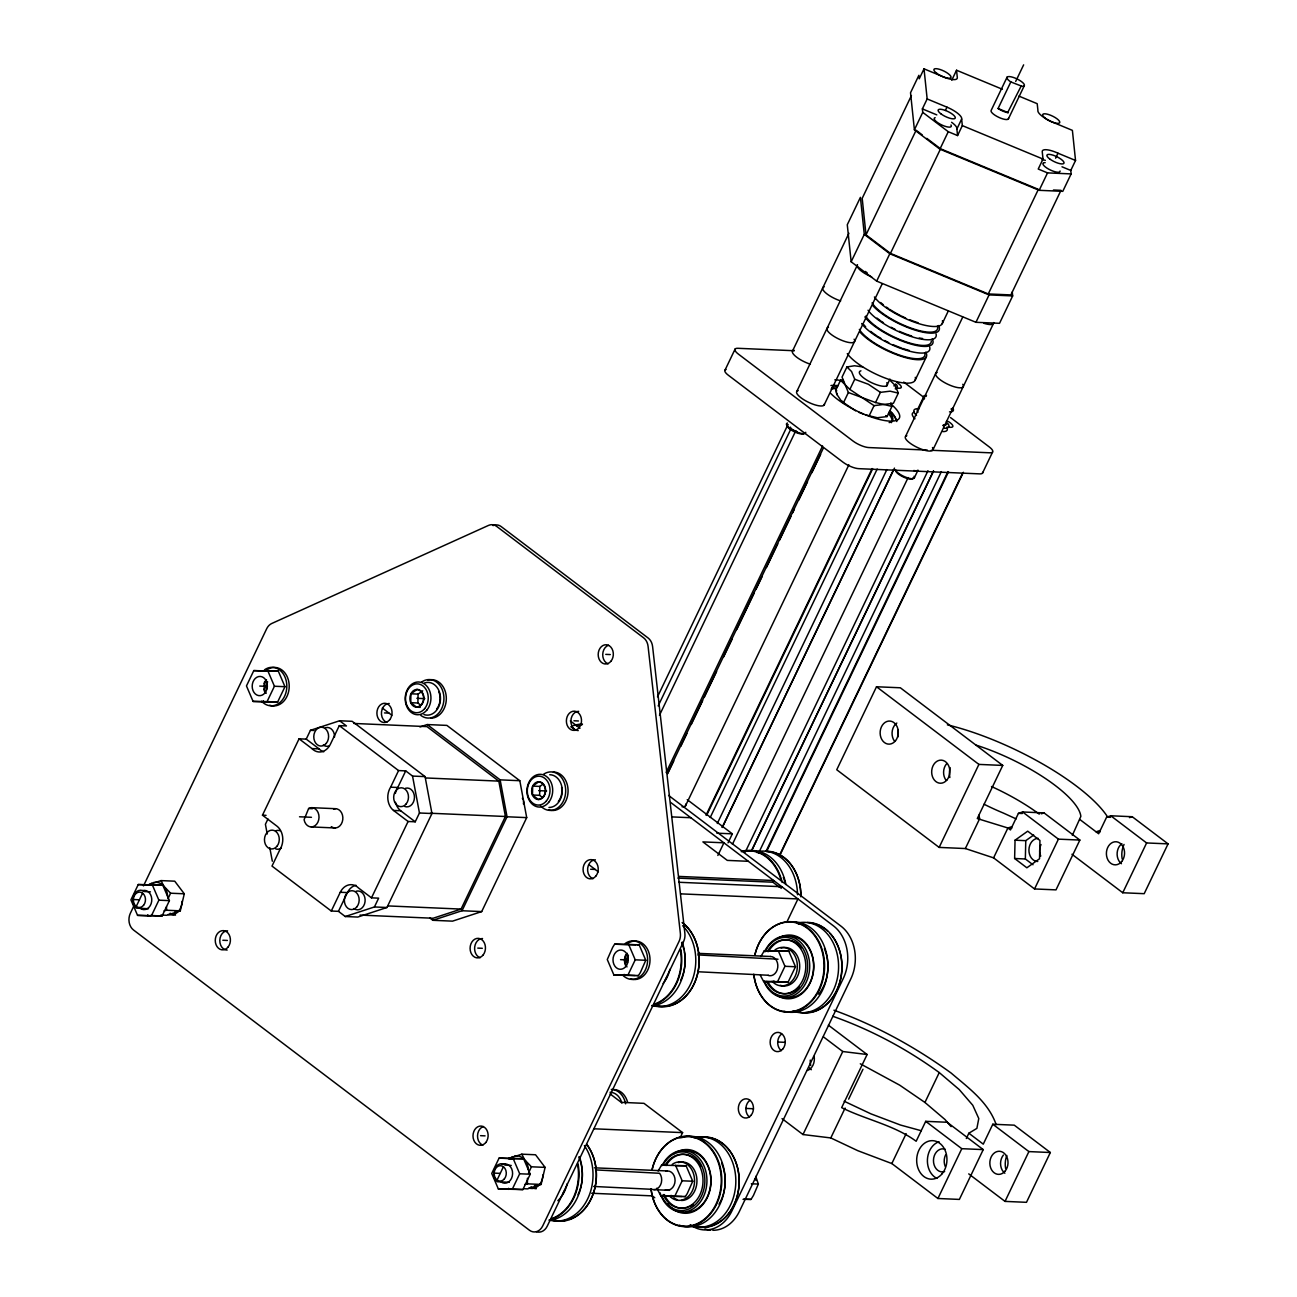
<?xml version="1.0" encoding="UTF-8"?>
<svg xmlns="http://www.w3.org/2000/svg" width="1297" height="1297" viewBox="0 0 1297 1297"><rect width="100%" height="100%" fill="white"/><g stroke="black" fill="none" stroke-linecap="round" stroke-linejoin="round"><path stroke-width="1.5" d="M166.47 906.781L166.6 910.251L164.071 910.834M420.844 705.26L417.877 703.006L418.072 694.106L422.692 690.815M542.6 797.574L539.633 795.32L539.844 786.42L542.908 784.231M1014.627 858.501L1015.048 840.197L1027.71 831.182L1039.951 840.472L1039.529 858.76L1026.867 867.79L1014.627 858.501L1025.343 858.971L1032.996 864.759M1025.343 858.971L1025.765 840.667L1033.677 835.025M527.425 1178.26L527.409 1183.853L524.88 1184.42M160.893 915.034L166.762 915.277L180.299 910.851L184.287 893.795L174.738 881.182L161.039 880.598L147.518 885.024M523.648 1188.701L527.571 1188.879L541.108 1184.437L545.097 1167.381L535.548 1154.768L521.848 1154.184L508.327 1158.61L512.234 1158.788M1072.343 835.365L1080.855 816.397A88.65 26.216 25.6 0 0 976.252 745.191M410.727 702.682L410.922 693.798L417.083 689.404C426.081 691.706 425.675 705.244 416.677 707.205L410.727 702.682L417.877 703.006M532.483 795.012L532.678 786.112L538.839 781.734C547.837 784.037 547.431 797.574 538.433 799.536L532.483 795.012L539.633 795.32M150.387 915.487L151.538 915.52L158.883 900.183L169.421 900.637L162.076 915.974L137.547 915.358L130.916 899.875L138.26 884.538L162.79 885.154L169.421 900.637M284.967 686.697L278.336 671.214L253.807 670.598L246.462 685.935L253.093 701.418L267.085 701.58L274.429 686.243L284.967 686.697L277.623 702.034L266.89 701.936M498.356 1188.96L512.347 1189.106L519.692 1173.769L530.23 1174.223L522.886 1189.56L498.356 1188.96L491.725 1173.477L499.069 1158.14L523.599 1158.74L530.23 1174.223M645.776 960.283L639.145 944.8L614.632 944.2L612.719 947.264L607.272 959.537L613.919 975.02L627.894 975.166L635.238 959.829L645.776 960.283L640.345 972.555L638.432 975.62L636.827 975.62M656.849 1188.198L660.854 1195.98L674.829 1196.126L682.173 1180.789L692.728 1181.243L687.28 1193.516L685.383 1196.58L683.762 1196.58M763.625 981.489L777.6 981.634L784.944 966.297L795.483 966.751L788.138 982.088L763.625 981.489L760.431 975.522M755.729 1176.363L758.356 1184.08L753.476 1195.396L751.012 1199.417L743.035 1199.352M528.479 1173.266L531.397 1166.797L545.097 1167.381M168.01 898.675L170.588 893.211L184.287 893.795M133.867 905.954L130.365 913.25A12.24 9.614 -87.5 0 0 133.51 929.998L529.484 1230.269A12.24 9.614 -87.5 0 0 542.73 1225.924L679.012 941.46A12.24 9.614 -87.5 0 0 680.358 933.273L648.078 646.36A12.24 9.614 -87.5 0 0 643.604 637.816L496.638 526.371A12.24 9.614 -87.5 0 0 488.531 525.398L271.803 623.468A12.24 9.614 -87.5 0 0 266.663 628.786L143.481 885.9M136.25 906.425L142.605 893.147M306.222 739.128L310.437 730.324L339.619 720.759L352.135 721.31L425.059 776.611L431.966 813.527L386.944 907.495L357.777 917.06L345.261 916.525L338.436 911.337L331.286 911.029L271.997 866.088L279.957 849.486A15.759 12.37 -87.5 0 0 277.039 826.221L262.48 815.181L299.072 738.82L306.222 739.128L319.111 748.904A15.759 12.37 -87.5 0 0 323.731 751.822M267.944 819.007L265.415 824.292L267.231 834.003M339.619 720.759L346.445 725.947L339.295 725.639L330.313 744.397A15.759 12.37 -87.5 0 1 311.961 748.596L299.072 738.82M308.621 808.534L304.082 819.72A9.63 7.571 -87.5 0 0 313.193 826.627A9.63 7.571 -87.5 0 0 318.819 814.889A9.63 7.571 -87.5 0 0 309.707 807.982L308.621 808.534L312.447 808.696M331.286 911.029L340.268 892.271A15.759 12.37 -87.5 0 1 358.62 888.072L371.493 897.848L378.643 898.156L374.428 906.96L345.261 916.525M412.543 776.076L419.45 812.992L415.235 821.795L408.085 821.487L393.526 810.447A15.759 12.37 -87.5 0 1 390.624 787.182L398.568 770.58L405.718 770.888L412.543 776.076L425.059 776.611M338.436 911.337L347.418 892.579A15.759 12.37 -87.5 0 1 355.929 885.235M395.358 793.44A15.759 12.37 -87.5 0 1 397.774 787.49L405.718 770.888M371.493 897.848L408.085 821.487M360.015 915.082L433.117 918.244L461.067 909.084L505.425 816.494L498.81 781.118L426.956 726.612L353.838 723.45M429.68 917.903L432.858 920.303L462.024 910.737L507.046 816.77L500.139 779.854L427.216 724.553L419.92 726.936M725.055 370.05L735.156 348.958M432.858 920.303L452.523 921.146L481.69 911.596L526.712 817.629L519.805 780.713L446.881 725.396L427.216 724.553M1002.37 89.25L956.538 70.233L957.316 77.642A15.759 4.653 25.6 0 1 941.541 76.101L924.015 68.838L919.233 78.793L918.876 75.323L910.526 92.752L914.401 129.797L939.903 149.155L1039.173 190.319L1062.778 191.34L1071.127 173.911L1070.771 170.442L1075.537 160.471L1072.392 130.365L1052.564 122.145A15.759 4.653 25.6 0 1 1037.908 110.245L1037.211 103.695L1018.875 96.091M911.434 95.556L862.197 198.344L866.007 234.854L890.455 253.385L988.282 293.949L1010.882 294.922L1060.995 190.335L1053.456 190.011M792.645 350.757L848.935 233.249M914.401 129.797L922.751 112.369L922.378 108.899L927.16 98.945L924.015 68.838M851.156 261.783L864.288 234.384L860.414 197.355L847.281 224.738L851.156 261.783L876.675 281.125L975.944 322.305L999.533 323.31L1012.665 295.927L1012.26 292.02M866.007 234.854L916.12 130.251L922.232 134.888M796.877 391.305L857.512 264.766A15.305 4.523 25.6 0 0 871.649 276.893M951.771 80.203L956.538 70.233M657.514 696.813L787.749 424.978M658.179 705.908L791.04 428.61M945.383 110.488L946.972 107.165L927.16 98.945M659.476 715.279L795.823 430.685M876.675 281.125L889.807 253.742L864.288 234.384M939.903 149.155L948.269 131.71L922.751 112.369M890.455 253.385L940.568 148.798L1038.378 189.362L988.282 293.949M824.065 405.15L882.09 284.043M948.269 131.71L957.559 135.569L956.878 129.019L961.644 119.065A15.759 4.653 25.6 0 0 946.972 107.165M957.559 135.569L962.325 125.614L961.644 119.065M855.598 410.809L841.461 401.211L837.181 394.839L835.69 390.397L840.553 380.232L843.358 379.632M862.7 366.905L854.48 365.77L846.925 366.954L842.045 377.119L848.368 392.537L843.488 402.719M666.123 772.542L822.574 445.99M890.504 380.815L895.157 385.404L898.318 393.121L893.438 403.286L874.065 405.637L849.859 389.424L854.723 379.259L851.578 371.542L846.925 366.954M667.598 773.158L823.19 448.422M667.663 773.709L673.775 760.95M680.779 746.342L686.891 733.583M691.269 724.456L702.634 700.737M704.368 697.089L716.609 671.554M723.596 656.963L732.351 638.708M736.712 629.596L754.189 593.102M755.94 589.454L762.069 576.679M766.43 567.567L777.795 543.848M779.546 540.201L790.911 516.482M792.662 512.834L794.396 509.186M798.774 500.058L807.512 481.819M811.89 472.692L820.628 454.453M1007.121 77.09L991.216 110.294A9.63 2.853 25.6 0 0 998.966 117.427A9.63 2.853 25.6 0 0 1008.547 118.286M1021.096 86.202L1007.639 112.661A9.63 2.853 25.6 0 1 998.868 109.029L998.09 108.494L1010.817 81.938L1009.714 81.192A9.63 2.853 25.6 0 1 1009.244 76.572A9.63 2.853 25.6 0 1 1021.647 81.711A9.63 2.853 25.6 0 1 1022.117 86.332L1010.817 81.938M1015.681 81.452L1023.641 64.85M497.059 1180.027L503.414 1166.749M1008.336 119.016L1024.241 85.813M865.326 414.716L869.185 415.802L874.065 405.637M848.368 392.537L875.556 402.524L880.42 392.359L890.115 391.175L898.318 393.121M685.432 805.972L848.87 464.829M886.467 386.376L889.953 379.081M869.185 415.802L877.388 417.747L887.083 416.58L891.947 406.399L890.844 402.945M706.038 815.181L872.119 468.557M706.589 815.408L872.654 468.784M915.115 380.264L926.35 356.821M942.254 323.618L948.139 311.312M710.221 817.499L877.177 469.06M717.29 823.498L886.872 469.579M917.628 409.414L923.999 396.136M905.565 436.392L962.731 317.084M722.251 827.291L893.568 469.725M722.283 827.486L894.476 468.104M1075.537 160.471L1057.995 153.208A15.759 4.653 25.6 0 0 1042.237 151.668L1043.015 159.061L1038.232 169.032L1047.538 172.89L1071.127 173.911M717.857 855.453L723.921 842.807L702.893 841.899L727.309 860.397L748.32 861.305M975.944 322.305L989.076 294.905L1012.665 295.927M1039.173 190.319L1047.538 172.89M1055.612 158.185L1057.995 153.208M728.039 842.823L732.335 833.841L687.232 799.649M732.432 844.282L908.111 477.588M914.19 478.155L918 470.179A10.603 3.129 25.6 0 1 913.737 470.503M932.754 450.237L993.389 323.699M745.289 852.048L927.971 470.762M751.66 850.427L933.483 470.957M751.693 850.621L933.5 471.168M758.68 852.907L941.363 471.622M766.154 851.043L947.961 471.589M766.705 851.27L948.512 471.816M779.773 854.723L962.455 473.421M779.854 855.388L963.412 472.286M677.877 878.101L772.85 882.203L773.661 880.517L678.688 876.415M876.513 686.762L836.743 769.753L939.141 847.411L965.357 848.546L993.583 857.868L1034.552 888.948L1056.001 889.872L1079.866 840.067L1044.053 812.911L1022.587 811.971L1018.421 813.349L1010.476 829.95L1007.899 827.989L977.289 818.553L1002.743 765.425L900.345 687.783L876.513 686.762L978.911 764.403L1002.743 765.425M781.037 888.413L781.848 886.726L678.785 882.268M982.445 473.21L992.545 452.134M680.001 1138.053L682.595 1132.621L643.977 1103.342L621.231 1102.353L610.125 1093.938M786.679 922.426L797.947 898.934L680.73 893.86M939.141 847.411L978.911 764.403M802.989 1134.535L842.758 1051.527L867.109 1054.51L841.656 1107.638C865.731 1119.635 894.282 1125.131 916.168 1141.263L925.701 1121.338L947.167 1122.262L983.239 1149.612L959.375 1199.417L937.926 1198.493L891.833 1163.555L857.836 1150.698L830.793 1137.939L802.989 1134.535L782.026 1118.63M965.357 848.546L979.673 818.65L978.878 815.229M848.66 1099.143L862.975 1069.263M830.793 1137.939L845.109 1108.06M993.583 857.868L1007.899 827.989L1012.065 826.627M891.833 1163.555L906.149 1133.659M951.106 1126.623L944.978 1119.506L924.939 1102.45L939.255 1072.57C906.668 1048.884 870.79 1029.656 832.771 1016.264M1034.552 888.948L1058.417 839.143L1079.866 840.067M1071.954 854.253L1122.748 892.758L1144.197 893.682L1168.062 843.877L1132.232 816.721L1110.783 815.781L1106.617 817.159L1098.656 833.76L1079.931 819.558M966.33 1138.507L968.859 1133.221L976.884 1128.374L978.781 1118.517L972.782 1105.287L959.294 1089.626L939.255 1072.57M937.926 1198.493L961.79 1148.688L983.239 1149.612M968.729 1173.882L1005.029 1201.395L1026.478 1202.319L1050.343 1152.514L1014.27 1125.164L992.805 1124.24L983.272 1144.149L968.859 1133.221M1122.748 892.758L1146.613 842.953L1168.062 843.877M1005.029 1201.395L1028.894 1151.59L1050.343 1152.514M760.869 956.521L764.338 950.669L788.852 951.268L795.483 966.751M658.098 1171.013L661.567 1165.16L686.081 1165.76L692.728 1181.243M152.041 882.998L151.473 883.289A15.321 12.046 -87.5 0 0 148.977 884.959M512.85 1156.6L512.283 1156.875A15.321 12.046 -87.5 0 0 509.786 1158.545L499.069 1158.14M1041.264 813.819L1044.053 812.911M1129.46 817.629L1132.232 816.721M1100.245 830.437L1096.078 831.799L1099.986 831.977M153.613 882.495L154.197 882.398A15.321 12.046 -87.5 0 1 163.325 885.64L170.588 893.211M514.423 1156.081L515.006 1155.984A15.321 12.046 -87.5 0 1 524.134 1159.226L531.397 1166.797M278.336 671.214L276.731 671.197M639.145 944.8L637.54 944.8M788.852 951.268L764.338 950.669M523.599 1158.74L509.624 1158.594M686.081 1165.76L676.321 1165.679M275.953 671.197L267.604 671.116M635.984 944.783L614.632 944.2M635.271 975.603L613.919 975.02M682.206 1196.564L675.607 1196.499M266.582 671.1L253.807 670.598M265.869 701.92L253.093 701.418M151.036 885.04L138.26 884.538M151.101 884.667L162.79 885.154M150.322 915.86L137.547 915.358M660.854 1195.98L674.635 1196.483M794.348 350.741L737.847 348.293A12.24 3.615 25.6 0 0 738.463 354.162L853.021 441.029A12.24 3.615 25.6 0 0 868.763 447.562L927.29 450.091M895.335 388.079L899.048 388.241A9.63 2.853 25.6 0 0 896.681 382.339M946.875 427.167L950.588 427.329A9.63 2.853 25.6 0 0 948.237 421.428M931.327 450.27L989.854 452.799A12.24 3.615 25.6 0 0 989.238 446.914L950.506 417.553M605.764 654.369L610.271 654.563M259.757 686.064L267.393 686.389M410.922 693.798L418.072 694.106M416.872 698.305L424.816 698.645M416.677 707.205L420.244 707.351M267.085 701.58L277.623 702.034M573.939 720.775L578.462 720.97M384.463 712.912L388.987 713.107M310.437 730.324L314.02 730.487M311.961 748.596L319.111 748.904M500.139 779.854L519.805 780.713M425.708 777.957L498.81 781.118M532.678 786.112L539.844 786.42M538.644 790.635L546.588 790.975M1018.421 813.349L1022.328 813.511M1106.617 817.159L1110.508 817.321M390.624 787.182L397.774 787.49M1007.899 827.989L1011.79 828.151M671.749 816.899L690.847 817.726M393.526 810.447L400.676 810.755L415.235 821.795M311.669 807.674L335.501 808.696M430.345 813.235L505.425 816.494M419.45 812.992L431.966 813.527M507.046 816.77L526.712 817.629M1015.048 840.197L1025.765 840.667M716.852 833.177L732.335 833.841M262.48 815.181L266.063 815.343M299.526 816.786L311.458 817.305M311.231 826.935L335.064 827.956M590.654 869.249L595.161 869.444M340.268 892.271L347.418 892.579M387.965 905.922L461.067 909.084M374.428 906.96L386.944 907.495M462.024 910.737L481.69 911.596M134.321 899.567L139.428 899.794M166.6 910.251L180.299 910.851M151.538 915.52L162.076 915.974M698.045 953.36L770.596 956.489M477.782 948.107L482.306 948.302M222.841 940.26L227.364 940.455M620.566 959.65L628.202 959.975M627.894 975.166L638.432 975.62M777.6 981.634L788.138 982.088M777.714 1042.01L785.269 1042.35M745.888 1108.416L753.46 1108.757M593.669 1128.779L682.595 1132.621M480.555 1135.669L485.078 1135.864M661.567 1165.16L666.836 1165.387M501.453 1163.798L505.506 1163.976M594.399 1167.819L667.144 1170.948M751.336 1183.772L758.356 1184.08M495.146 1173.169L500.237 1173.38M527.409 1183.853L541.108 1184.437M653.899 1189.657L669.609 1190.338M512.347 1189.106L522.886 1189.56M674.829 1196.126L685.383 1196.58M743.992 1199.109L751.012 1199.417M591.659 1193.256L652.294 1195.883M148.506 908.727L136.444 908.143A9.63 7.571 -87.5 0 1 133.98 894.946A9.63 7.571 -87.5 0 1 144.405 891.542L150.42 891.85M697.818 971.745L768.278 975.247M509.316 1182.313L497.254 1181.729A9.63 7.571 -87.5 0 1 494.789 1168.532A9.63 7.571 -87.5 0 1 505.214 1165.128L511.229 1165.436M593.686 1186.463L651.953 1189.317A9.63 7.571 -87.5 0 0 660.562 1184.923A9.63 7.571 -87.5 0 0 659.622 1173.282L595.453 1169.894M697.656 954.9L778.022 959.229M854.723 379.259L868.325 384.252L880.42 392.359M921.259 1130.725L900.621 1125.083L870.919 1113.847L844.185 1101.234M863.543 414.132L858.63 412.251M833.922 1010.201C875.783 1025.327 915.147 1047.003 951.171 1073.073C968.437 1087.843 988.492 1102.288 996.161 1124.645M891.947 406.399L875.556 402.524M835.69 390.397L836.76 390.835M998.09 108.494L1008.369 112.758M922.378 108.899L936.807 114.882M1062 166.794L1070.771 170.442M962.325 125.614L1043.015 159.061M889.807 253.742L989.076 294.905M860.3 1063.799L899.696 1085.167L924.939 1102.45M840.553 380.232L849.859 389.424M887.083 416.58L885.673 415.591M926.82 138.374L939.044 147.631M903.717 382.08L924.696 397.984M1110.783 815.781L1146.613 842.953M1022.587 811.971L1058.417 839.143M1016.135 818.893L1003.327 813.041A88.65 26.216 25.6 0 1 984.034 804.221M570.34 720.937L580.002 728.265M668.603 795.45L840.959 926.139A38.537 30.269 -87.5 0 1 850.816 978.878L739.452 1211.301A38.537 30.269 -87.5 0 1 712.799 1230.286M570.826 726.725L575.657 730.389M670.695 802.454L833.387 925.815A38.537 30.269 -87.5 0 1 843.245 978.554L731.897 1210.976A38.537 30.269 -87.5 0 1 690.215 1224.627M772.85 882.203L779.675 887.375M992.805 1124.24L1028.894 1151.59M828.378 1025.149L867.109 1054.51M823.417 1036.854L842.758 1051.527M382.323 708.032L391.84 715.263M588.919 864.694L598.306 871.827M925.701 1121.338L961.79 1148.688M339.295 725.639L398.568 770.58M651.548 1195.315L654.774 1197.763M524.62 1159.696L521.848 1154.184M163.811 886.11L161.039 880.598M784.944 966.297L778.313 950.814M635.238 959.829L628.607 944.346M682.173 1180.789L675.542 1165.306M274.429 686.243L267.798 670.76M519.692 1173.769L513.061 1158.286M158.883 900.183L152.252 884.7M525.739 1161.155L526.063 1161.772A15.321 12.046 -87.5 0 1 528.414 1169.959M164.93 887.57L165.254 888.169A15.321 12.046 -87.5 0 1 167.605 896.373M842.791 379.518L843.536 381.545M836.419 392.796L837.181 394.839M773.871 980.856L774.163 981.942M624.165 974.387L624.457 975.474M671.1 1195.348L671.392 1196.434M508.602 1188.328L508.91 1189.414M263.34 700.802L263.648 701.888M147.793 914.742L148.101 915.812M269.776 847.606L272.321 861.208M1005.629 1168.565A19.277 15.142 -87.5 0 1 1006.845 1155.449M1004.867 1173.234A11.56 9.079 -87.5 0 1 1003.408 1155.043M945.27 1166.538A11.56 9.079 -87.5 0 1 945.545 1154.978M944.638 1171.564A11.56 9.079 -87.5 0 1 933.467 1160.28A11.56 9.079 -87.5 0 1 945.156 1149.239M936.953 1178.422A19.277 15.142 -87.5 0 1 927.436 1159.372A19.277 15.142 -87.5 0 1 939.06 1141.733M814.111 1056.407A11.56 9.079 -87.5 0 1 807.366 1070.495M810.69 1065.55A21.19 16.65 -87.5 0 1 810.252 1060.071M811.322 1069.733A11.56 9.079 -87.5 0 1 809.474 1067.885M1040.745 856.101A11.56 9.079 -87.5 0 1 1041.005 844.542M946.064 780.308A11.56 9.079 -87.5 0 1 946.437 763.949M1122.197 859.052A19.277 15.142 -87.5 0 1 1124.045 844.444M1121.435 863.721A11.56 9.079 -87.5 0 1 1121.889 843.698M949.858 777.535A19.277 15.142 -87.5 0 1 950.085 767.565M991.492 786.533A88.65 26.216 25.6 0 1 1039.254 814.127M894.525 741.219A11.56 9.079 -87.5 0 1 896.827 723.061M1037.746 861.5A11.56 9.079 -87.5 0 1 1028.926 849.843A11.56 9.079 -87.5 0 1 1038.281 838.381M898.059 736.809A19.277 15.142 -87.5 0 1 898.221 730.114M947.361 724.845A123.637 36.559 25.6 0 1 1107.719 817.142M886.775 382.745A15.418 4.556 25.6 0 1 872.07 382.907A15.418 4.556 25.6 0 1 860.932 370.829M830.955 385.517A38.586 11.414 25.6 0 1 838.073 385.695M890.261 411.003A38.586 11.414 25.6 0 1 895.66 419.515M891.136 412.608A40.547 11.997 25.6 0 1 896.827 421.541M831.134 389.003A35.489 10.489 25.6 0 1 836.014 388.63M888.461 413.646A35.489 10.489 25.6 0 1 891.282 422.676M889.256 411.992A35.489 10.489 25.6 0 1 889.142 422.579M831.928 387.349A35.489 10.489 25.6 0 1 836.808 386.976M844.023 403.432A20.185 5.966 25.6 0 1 842.012 401.016M938.574 325.531A38.537 11.397 25.6 0 1 916.071 330.411A38.537 11.397 25.6 0 1 872.897 305.687M924.648 352.735A36.608 10.83 25.6 0 1 898.091 354.6A36.608 10.83 25.6 0 1 859.36 329.373M942.433 320.683A38.537 11.397 25.6 0 1 915.179 322.45A38.537 11.397 25.6 0 1 874.421 296.948M937.374 326.179A36.608 10.83 25.6 0 1 910.818 328.028A36.608 10.83 25.6 0 1 872.087 302.817M918.049 322.742A36.608 10.83 25.6 0 1 909.846 319.808M905.663 318.024A36.608 10.83 25.6 0 1 901.496 316.063M900.134 315.382A36.608 10.83 25.6 0 1 889.839 309.464M888.672 308.686A36.608 10.83 25.6 0 1 886.435 307.13M883.37 304.811A36.608 10.83 25.6 0 1 880.663 302.509M915.293 377.33A38.537 11.397 25.6 0 1 888.023 379.097A38.537 11.397 25.6 0 1 847.281 353.611M925.847 352.103A38.537 11.397 25.6 0 1 903.344 356.983A38.537 11.397 25.6 0 1 860.17 332.259M932.219 338.825A38.537 11.397 25.6 0 1 907.673 343.057A38.537 11.397 25.6 0 1 864.872 316.873M929.706 347.239A38.537 11.397 25.6 0 1 902.453 349.006A38.537 11.397 25.6 0 1 861.694 323.52M936.077 333.961A38.537 11.397 25.6 0 1 908.808 335.728A38.537 11.397 25.6 0 1 868.05 310.226M922.589 338.517A36.608 10.83 25.6 0 1 919.216 337.966M911.678 336.02A36.608 10.83 25.6 0 1 899.291 331.302M895.141 329.357A36.608 10.83 25.6 0 1 891.071 327.249M883.484 322.742A36.608 10.83 25.6 0 1 881.182 321.202M880.079 320.424A36.608 10.83 25.6 0 1 876.999 318.089M931.311 341.079A36.608 10.83 25.6 0 1 902.388 340.544A36.608 10.83 25.6 0 1 865.715 316.095M909.197 350.417A36.608 10.83 25.6 0 1 902.631 348.423M901.269 347.953A36.608 10.83 25.6 0 1 892.936 344.597M888.769 342.635A36.608 10.83 25.6 0 1 884.716 340.527M880.809 338.322A36.608 10.83 25.6 0 1 878.312 336.798M877.112 336.02A36.608 10.83 25.6 0 1 870.644 331.367M865.666 326.844A36.608 10.83 25.6 0 1 863.867 324.72M810.366 364.198A15.305 4.523 25.6 0 1 795.515 356.253A15.305 4.523 25.6 0 1 793.894 350.077M840.667 300.92A15.305 4.523 25.6 0 1 825.832 292.992A15.305 4.523 25.6 0 1 824.211 286.815M962.796 384.285A15.305 4.523 25.6 0 1 948.204 384.447A15.305 4.523 25.6 0 1 937.147 372.45M993.713 322.548A15.305 4.523 25.6 0 1 983.92 323.293M913.996 476.291A10.603 3.129 25.6 0 1 907.624 477.863A10.603 3.129 25.6 0 1 895.546 470.422M912.877 477.912A9.436 2.789 25.6 0 1 903.506 477.069A9.436 2.789 25.6 0 1 895.903 470.081M805.729 432.274A10.603 3.129 25.6 0 1 793.942 430.717A10.603 3.129 25.6 0 1 787.538 423.017M804.189 432.841A9.436 2.789 25.6 0 1 793.699 431.447A9.436 2.789 25.6 0 1 787.992 424.589M797.152 431.723A5.772 1.702 25.6 0 1 795.807 431.236M794.445 430.604A5.772 1.702 25.6 0 1 793.148 429.874M792.029 429.112A5.772 1.702 25.6 0 1 791.154 428.367M790.586 427.67A5.772 1.702 25.6 0 1 790.343 427.102M932.478 447.546A15.305 4.523 25.6 0 1 917.887 447.708A15.305 4.523 25.6 0 1 906.83 435.711M726.061 369.499A12.24 3.615 25.6 0 0 728.363 375.255L842.92 462.121A12.24 3.615 25.6 0 0 858.663 468.655L979.754 473.875A12.24 3.615 25.6 0 0 982.704 472.303M890.407 403.61A40.645 12.013 25.6 0 1 884.424 420.487A40.645 12.013 25.6 0 1 830.745 393.429M834.83 379.859A40.645 12.013 25.6 0 1 841.04 380.507M951.609 122.291A15.759 4.653 25.6 0 1 956.878 129.019M950.96 124.966A9.436 2.789 25.6 0 1 941.962 125.063A9.436 2.789 25.6 0 1 935.153 117.67M1042.026 159.709A15.759 4.653 25.6 0 1 1045.35 160.309M1060.087 171.009A9.436 2.789 25.6 0 1 1050.7 170.166A9.436 2.789 25.6 0 1 1043.112 163.179M1043.89 162.774A9.436 2.789 25.6 0 1 1045.187 162.676M896.616 384.755A19.277 5.691 25.6 0 1 895.384 388.987M895.562 383.944A16.375 4.848 25.6 0 1 893.844 385.89M824.406 403.999A15.305 4.523 25.6 0 1 807.399 401.746A15.305 4.523 25.6 0 1 798.141 390.624M854.107 339.198A15.305 4.523 25.6 0 1 839.516 339.36A15.305 4.523 25.6 0 1 828.459 327.363M946.437 421.363A16.375 4.848 25.6 0 1 943.13 425.14M917.936 412.3A16.375 4.848 25.6 0 1 918.973 408.701M952.792 408.085A16.375 4.848 25.6 0 1 949.501 411.862M924.291 399.022A16.375 4.848 25.6 0 1 925.345 395.423M944.216 425.027A14.445 4.28 25.6 0 1 943.032 425.675M952.176 408.425A14.445 4.28 25.6 0 1 950.993 409.074M926.188 396.428A14.445 4.28 25.6 0 1 926.496 395.358M867.109 272.678A9.403 2.772 25.6 0 1 865.277 271.446M948.156 423.827A19.277 5.691 25.6 0 1 944.265 428.269M916.541 415.462A19.277 5.691 25.6 0 1 918.503 408.717M947.329 429.08A19.277 5.691 25.6 0 1 942.676 431.577M914.952 418.785A19.277 5.691 25.6 0 1 914.255 412.235M610.06 1092.269A16.375 12.857 -87.5 0 1 621.895 1103.163M613.692 1089.529A19.277 15.142 -87.5 0 1 627.635 1102.353M611.309 1089.431A19.277 15.142 -87.5 0 1 625.608 1103.86M576.565 725.753A45.282 35.57 -87.5 0 1 582.094 724.52M573.225 725.607A45.282 35.57 -87.5 0 1 582.466 724.164M574.863 725.445A44.892 35.262 -87.5 0 1 582.223 724.537M685.627 804.172A15.418 4.556 25.6 0 1 682.06 806.783M746.715 851.059A45.282 35.57 -87.5 0 1 785.869 884.473M741.527 851.318A45.282 35.57 -87.5 0 1 782.156 882.446M741.333 851.691A44.892 35.262 -87.5 0 1 781.167 880.679M775.671 853.183A44.892 35.262 -87.5 0 1 800.816 896.811A45.282 35.57 -87.5 0 0 766.349 851.156M766.576 851.562A44.892 35.262 -87.5 0 1 773.904 852.615M757.108 852.615A45.282 35.57 -87.5 0 1 760.772 851.659M757.448 851.578A45.217 35.522 -87.5 0 1 797.509 894.703M783.323 877.534A37.678 29.588 -87.5 0 1 785.204 882.884M710.821 1230.188A38.537 30.269 -87.5 0 1 704.984 1228.891M749.488 1117.057A9.63 7.571 -87.5 0 1 749.861 1100.375M781.297 1050.651A9.63 7.571 -87.5 0 1 781.686 1033.968M781.086 948.091A19.277 15.142 -87.5 0 1 799.714 966.897A19.277 15.142 -87.5 0 1 780.227 985.298M775.006 949.874A19.277 15.142 -87.5 0 1 794.607 955.257A19.277 15.142 -87.5 0 1 792.256 980.759A19.277 15.142 -87.5 0 1 772.12 981.278M787.782 922.313A45.282 35.57 -87.5 0 1 827.859 968.648A45.282 35.57 -87.5 0 1 783.891 1011.271M753.784 974.42A45.282 35.57 -87.5 0 0 806.783 1005.645A45.282 35.57 -87.5 0 0 811.063 930.841A45.282 35.57 -87.5 0 0 754.903 954.851A44.892 35.262 -87.5 0 1 810.641 931.133A44.892 35.262 -87.5 0 1 806.394 1005.321A44.892 35.262 -87.5 0 1 753.833 974.355M778.33 938.217A31.89 25.048 -87.5 0 1 813.754 968.227A31.89 25.048 -87.5 0 1 775.59 994.394M785.447 936.774A30.739 24.14 -87.5 0 1 813.608 967.205A30.739 24.14 -87.5 0 1 784.053 997.036M809.506 922.897A44.892 35.262 -87.5 0 1 814.986 923.869M816.753 924.437A44.892 35.262 -87.5 0 1 827.697 931.133M830.096 933.564A44.892 35.262 -87.5 0 1 839.418 983.402A44.892 35.262 -87.5 0 1 805.583 1012.568M800.087 1011.968A44.892 35.262 -87.5 0 1 796.488 1010.947M798.498 924.242A44.892 35.262 -87.5 0 1 802.13 923.302M807.431 922.41A45.282 35.57 -87.5 0 1 841.526 973.966A45.282 35.57 -87.5 0 1 796.163 1011.303M798.19 923.853A45.282 35.57 -87.5 0 1 801.854 922.913M798.514 922.832A45.217 35.522 -87.5 0 1 838.462 970.269A45.217 35.522 -87.5 0 1 792.84 1011.109M824.406 948.772A37.678 29.588 -87.5 0 1 818.65 994.183M764.873 951.139A30.836 24.221 -87.5 0 1 801.595 943.341A30.836 24.221 -87.5 0 1 800.508 990.551A30.836 24.221 -87.5 0 1 764.16 981.959M764.954 951.852A29.345 23.054 -87.5 0 1 799.909 944.427A29.345 23.054 -87.5 0 1 798.871 989.368A29.345 23.054 -87.5 0 1 764.273 981.197M768.489 951.625A26.978 21.19 -87.5 0 1 801.189 947.88M799.276 987.212A26.978 21.19 -87.5 0 1 767.792 981.586M767.305 951.576A26.978 21.19 -87.5 0 1 799.017 946.615A26.978 21.19 -87.5 0 1 798.077 987.163A26.978 21.19 -87.5 0 1 766.608 981.521M770.499 956.489A9.63 7.571 -87.5 0 1 777.746 967.465A9.63 7.571 -87.5 0 1 768.1 975.409M177.673 911.256A10.214 8.025 -87.5 0 1 175.581 911.58M142.475 890.682A9.63 7.571 -87.5 0 1 151.684 901.334A9.63 7.571 -87.5 0 1 140.238 908.305M177.576 911.143A13.764 10.814 -87.5 0 1 174.933 912.002M678.331 1162.582A19.277 15.142 -87.5 0 1 696.878 1178.876A19.277 15.142 -87.5 0 1 681.363 1200.487M677.472 1199.79A19.277 15.142 -87.5 0 1 673.856 1197.828M672.251 1164.366A19.277 15.142 -87.5 0 1 691.836 1169.748A19.277 15.142 -87.5 0 1 689.485 1195.25A19.277 15.142 -87.5 0 1 669.349 1195.769M579.435 1156.6A45.282 35.57 -87.5 0 1 549.425 1220.445M586.73 1144.538A44.892 35.262 -87.5 0 1 569.188 1219.456M567.389 1219.991A44.892 35.262 -87.5 0 1 560.028 1220.899M558.18 1220.817A44.892 35.262 -87.5 0 1 554.516 1220.282M586.714 1144.262A45.282 35.57 -87.5 0 1 593.28 1193.678A45.282 35.57 -87.5 0 1 559.769 1221.271M557.921 1221.19A45.282 35.57 -87.5 0 1 552.392 1220.201M584.38 1145.591A45.217 35.522 -87.5 0 1 587.8 1198.623A45.217 35.522 -87.5 0 1 549.069 1219.991M578.835 1157.102A37.678 29.588 -87.5 0 1 577.976 1194.748M564.454 1190.857A30.739 24.14 -87.5 0 1 562.622 1194.18M567.194 1183.739A31.89 25.048 -87.5 0 1 557.84 1200.698M578.057 1163.895A45.282 35.57 -87.5 0 1 551.614 1219.067M577.522 1163.993A44.892 35.262 -87.5 0 1 551.306 1218.694M538.482 1184.842A10.214 8.025 -87.5 0 1 536.391 1185.166M665.766 1171.288A9.63 7.571 -87.5 0 1 675.072 1180.692A9.63 7.571 -87.5 0 1 665.345 1189.9M755.113 1178.811A7.701 6.047 -87.5 0 1 756.038 1180.416M681.363 1137.745A45.282 35.57 -87.5 0 1 725.136 1181.94A45.282 35.57 -87.5 0 1 679.336 1225.195M652.132 1169.343A45.282 35.57 -87.5 0 1 708.308 1145.332A45.282 35.57 -87.5 0 1 704.012 1220.137A45.282 35.57 -87.5 0 1 651.013 1188.911M652.18 1169.424A44.892 35.262 -87.5 0 1 707.87 1145.624A44.892 35.262 -87.5 0 1 703.623 1219.796A44.892 35.262 -87.5 0 1 651.078 1188.846M674.1 1153.665A31.89 25.048 -87.5 0 1 706.93 1163.344A31.89 25.048 -87.5 0 1 701.515 1205.999A31.89 25.048 -87.5 0 1 667.744 1203.762M684.249 1150.942A30.739 24.14 -87.5 0 1 710.837 1179.686A30.739 24.14 -87.5 0 1 685.983 1212.16M682.838 1211.868A30.739 24.14 -87.5 0 1 679.758 1211.058M699.359 1137.793A44.892 35.262 -87.5 0 1 739.144 1181.372A44.892 35.262 -87.5 0 1 699.148 1226.784M697.235 1137.826A45.282 35.57 -87.5 0 1 739.16 1183.723A45.282 35.57 -87.5 0 1 693.409 1225.795M693.911 1137.728A45.217 35.522 -87.5 0 1 735.772 1183.577A45.217 35.522 -87.5 0 1 690.085 1225.6M721.635 1163.263A37.678 29.588 -87.5 0 1 719.008 1204.216M662.102 1165.63A30.836 24.221 -87.5 0 1 699.602 1158.724A30.836 24.221 -87.5 0 1 696.035 1206.664A30.836 24.221 -87.5 0 1 660.076 1192.818M663.026 1164.738A29.345 23.054 -87.5 0 1 697.883 1159.761A29.345 23.054 -87.5 0 1 695.711 1204.264A29.345 23.054 -87.5 0 1 661.519 1195.688M666.577 1164.69A26.978 21.19 -87.5 0 1 694.138 1158.043M695.289 1158.983A26.978 21.19 -87.5 0 1 698.435 1162.371M699.342 1163.668A26.978 21.19 -87.5 0 1 700.98 1166.489M693.068 1204.751A26.978 21.19 -87.5 0 1 689.664 1206.696M687.88 1207.394A26.978 21.19 -87.5 0 1 664.34 1194.569M665.377 1164.625A26.978 21.19 -87.5 0 1 697.235 1162.323A26.978 21.19 -87.5 0 1 694.219 1202.757A26.978 21.19 -87.5 0 1 663.14 1194.521M505.246 1163.96A9.63 7.571 -87.5 0 1 512.283 1176.152A9.63 7.571 -87.5 0 1 501.047 1181.891M538.385 1184.728A13.764 10.814 -87.5 0 1 534.396 1185.717M543.378 774.39A19.277 15.142 -87.5 0 1 562.963 779.773A19.277 15.142 -87.5 0 1 560.612 805.275A19.277 15.142 -87.5 0 1 540.476 805.794M553.381 771.991A19.277 15.142 -87.5 0 1 567.891 793.926A19.277 15.142 -87.5 0 1 548.582 809.814M549.75 774.714A16.375 12.857 -87.5 0 1 562.233 791.235A16.375 12.857 -87.5 0 1 548.988 807.464M561.601 787.522A14.445 11.349 -87.5 0 1 558.342 801.449M266.177 693.328A9.63 7.571 -87.5 0 1 266.485 679.709M421.606 682.06A19.277 15.142 -87.5 0 1 443.931 698.986A19.277 15.142 -87.5 0 1 420.844 715.425M427.686 680.277A19.277 15.142 -87.5 0 1 446.249 696.57A19.277 15.142 -87.5 0 1 430.734 718.181M333.54 809.004A9.63 7.571 -87.5 0 1 342.765 819.672A9.63 7.571 -87.5 0 1 331.302 826.627M325.434 727.763A9.436 7.409 -87.5 0 1 334.561 736.972M328.854 746.018A9.436 7.409 -87.5 0 1 323.261 745.013M400.676 810.755A15.759 12.37 -87.5 0 1 395.472 802.227M405.329 788.333A9.436 7.409 -87.5 0 1 414.456 797.542A9.436 7.409 -87.5 0 1 404.907 806.556M281.352 848.027A9.436 7.409 -87.5 0 1 275.71 848.903M276.131 830.68A9.436 7.409 -87.5 0 1 279.957 830.729M356.026 891.266A9.436 7.409 -87.5 0 1 365.041 901.707A9.436 7.409 -87.5 0 1 353.838 908.532M227.137 950.085A9.63 7.571 -87.5 0 1 219.793 940.374A9.63 7.571 -87.5 0 1 227.591 930.824M266.696 689.096A9.63 7.571 -87.5 0 1 267.62 681.8M536.31 1231.712A12.24 9.614 -87.5 0 0 547.253 1226.119L683.535 941.654A12.24 9.614 -87.5 0 0 684.881 933.467L652.602 646.571A12.24 9.614 -87.5 0 0 648.127 638.011L501.161 526.566A12.24 9.614 -87.5 0 0 493.055 525.593M482.906 1145.154A9.63 7.571 -87.5 0 1 477.523 1135.783A9.63 7.571 -87.5 0 1 483.343 1126.542M480.101 957.737A9.792 7.685 -87.5 0 1 474.702 946.956A9.792 7.685 -87.5 0 1 482.533 938.525M536.31 1188.701A13.748 10.798 -87.5 0 1 530.959 1186.804M592.988 878.718A9.63 7.571 -87.5 0 1 587.687 868.098A9.63 7.571 -87.5 0 1 595.388 859.814M608.098 663.853A9.63 7.571 -87.5 0 1 602.716 654.482A9.63 7.571 -87.5 0 1 608.536 645.241M578.235 730.6A9.63 7.571 -87.5 0 1 570.891 720.889A9.63 7.571 -87.5 0 1 578.689 711.34M175.5 915.115A13.748 10.798 -87.5 0 1 170.134 913.218M386.814 722.38A9.63 7.571 -87.5 0 1 381.513 711.761A9.63 7.571 -87.5 0 1 389.213 703.477M522.351 798.255A5.788 4.54 -87.5 0 1 523.048 799.455M523.469 800.865A5.788 4.54 -87.5 0 1 523.404 803.848M542.908 1174.871A13.748 10.798 -87.5 0 1 528.998 1188.003M627.505 962.682A9.63 7.571 -87.5 0 1 628.429 955.386M182.099 901.285A13.748 10.798 -87.5 0 1 168.188 914.417M424.638 682.919A16.375 12.857 -87.5 0 1 440.477 698.905A16.375 12.857 -87.5 0 1 423.908 714.55M438.791 691.706A14.445 11.349 -87.5 0 1 436.586 709.119M266.874 669.917A19.277 15.142 -87.5 0 1 289.134 684.33A19.277 15.142 -87.5 0 1 269.711 705.244M264.491 669.819A19.277 15.142 -87.5 0 1 284.092 675.202A19.277 15.142 -87.5 0 1 281.741 700.704A19.277 15.142 -87.5 0 1 261.605 701.223M266.258 689.242A10.214 8.025 -87.5 0 1 267.231 681.492M264.62 691.609A10.214 8.025 -87.5 0 1 263.875 689.129M263.988 683.843A10.214 8.025 -87.5 0 1 264.847 681.395M626.986 966.913A9.63 7.571 -87.5 0 1 627.294 953.295M682.206 942.108A45.282 35.57 -87.5 0 1 652.196 1005.969M682.352 922.832A44.892 35.262 -87.5 0 1 697.056 975.749A44.892 35.262 -87.5 0 1 659.119 1006.115M682.287 922.491A45.282 35.57 -87.5 0 1 696.051 979.186A45.282 35.57 -87.5 0 1 653.364 1005.143M682.708 925.734A45.217 35.522 -87.5 0 1 692.063 980.645A45.217 35.522 -87.5 0 1 651.84 1005.499M681.606 942.611A37.678 29.588 -87.5 0 1 683.957 949.842M684.346 951.722A37.678 29.588 -87.5 0 1 680.73 980.256M667.225 976.365A30.739 24.14 -87.5 0 1 665.393 979.689M669.949 969.248A31.89 25.048 -87.5 0 1 663.14 983.483M680.812 949.404A45.282 35.57 -87.5 0 1 654.385 1004.575M680.293 949.501A44.892 35.262 -87.5 0 1 654.077 1004.202M627.683 943.503A19.277 15.142 -87.5 0 1 649.943 957.916A19.277 15.142 -87.5 0 1 630.52 978.83M625.3 943.405A19.277 15.142 -87.5 0 1 644.901 948.788A19.277 15.142 -87.5 0 1 642.55 974.29A19.277 15.142 -87.5 0 1 622.414 974.809M627.067 962.828A10.214 8.025 -87.5 0 1 628.04 955.095M625.43 965.195A10.214 8.025 -87.5 0 1 625.657 954.981M1005.159 1171.061A11.56 9.079 -87.5 0 0 1001.527 1151.671A11.56 9.079 -87.5 0 0 990.081 1165.711A11.56 9.079 -87.5 0 0 1005.159 1171.061M942.206 1173.655A19.277 15.142 -87.5 0 0 936.158 1141.344A19.277 15.142 -87.5 0 0 917.076 1164.738A19.277 15.142 -87.5 0 0 942.206 1173.655M946.988 779.919A11.56 9.079 -87.5 0 0 943.373 760.545A11.56 9.079 -87.5 0 0 931.911 774.585A11.56 9.079 -87.5 0 0 946.988 779.919M1121.71 861.532A11.56 9.079 -87.5 0 0 1118.079 842.158A11.56 9.079 -87.5 0 0 1106.633 856.198A11.56 9.079 -87.5 0 0 1121.71 861.532M895.449 740.83A11.56 9.079 -87.5 0 0 891.817 721.456A11.56 9.079 -87.5 0 0 880.371 735.496A11.56 9.079 -87.5 0 0 895.449 740.83M1049.63 158.899A9.436 2.789 25.6 0 0 1063.848 163.422A9.436 2.789 25.6 0 0 1052.921 155.137A9.436 2.789 25.6 0 0 1049.63 158.899M940.892 113.812A9.436 2.789 25.6 0 0 955.111 118.319A9.436 2.789 25.6 0 0 944.184 110.034A9.436 2.789 25.6 0 0 940.892 113.812M936.645 73.232A9.436 2.789 25.6 0 0 950.863 77.739A9.436 2.789 25.6 0 0 939.936 69.454A9.436 2.789 25.6 0 0 936.645 73.232M1045.382 118.319A9.436 2.789 25.6 0 0 1059.6 122.842A9.436 2.789 25.6 0 0 1048.673 114.558A9.436 2.789 25.6 0 0 1045.382 118.319M751.076 1115.29A9.63 7.571 -87.5 0 0 748.061 1099.143A9.63 7.571 -87.5 0 0 738.528 1110.832A9.63 7.571 -87.5 0 0 751.076 1115.29M782.902 1048.884A9.63 7.571 -87.5 0 0 779.886 1032.736A9.63 7.571 -87.5 0 0 770.337 1044.425A9.63 7.571 -87.5 0 0 782.902 1048.884M143.578 905.29A7.701 6.047 -87.5 0 0 141.162 892.368A7.701 6.047 -87.5 0 0 133.526 901.723A7.701 6.047 -87.5 0 0 143.578 905.29M504.387 1178.876A7.701 6.047 -87.5 0 0 501.971 1165.954A7.701 6.047 -87.5 0 0 494.335 1175.309A7.701 6.047 -87.5 0 0 504.387 1178.876M548.663 802.357A16.375 12.857 -87.5 0 0 543.524 774.909A16.375 12.857 -87.5 0 0 527.295 794.785A16.375 12.857 -87.5 0 0 548.663 802.357M546.426 800.93A14.445 11.349 -87.5 0 0 541.903 776.708A14.445 11.349 -87.5 0 0 527.587 794.25A14.445 11.349 -87.5 0 0 546.426 800.93M543.865 796.407A8.901 6.988 -87.5 0 0 540.055 781.88A8.901 6.988 -87.5 0 0 531.997 793.602A8.901 6.988 -87.5 0 0 543.865 796.407M264.961 692.922A9.63 7.571 -87.5 0 0 261.929 676.775A9.63 7.571 -87.5 0 0 252.396 688.48A9.63 7.571 -87.5 0 0 264.961 692.922M276.958 846.276A9.436 7.409 -87.5 0 0 274.007 830.469A9.436 7.409 -87.5 0 0 264.653 841.915A9.436 7.409 -87.5 0 0 276.958 846.276M326.277 743.359A9.436 7.409 -87.5 0 0 323.326 727.536A9.436 7.409 -87.5 0 0 313.971 738.998A9.436 7.409 -87.5 0 0 326.277 743.359M406.172 803.929A9.436 7.409 -87.5 0 0 403.205 788.122A9.436 7.409 -87.5 0 0 393.866 799.568A9.436 7.409 -87.5 0 0 406.172 803.929M356.853 906.862A9.436 7.409 -87.5 0 0 353.903 891.055A9.436 7.409 -87.5 0 0 344.548 902.501A9.436 7.409 -87.5 0 0 356.853 906.862M228.029 947.118A9.63 7.571 -87.5 0 0 225.013 930.97A9.63 7.571 -87.5 0 0 215.464 942.676A9.63 7.571 -87.5 0 0 228.029 947.118M579.127 727.649A9.63 7.571 -87.5 0 0 576.111 711.502A9.63 7.571 -87.5 0 0 566.578 723.191A9.63 7.571 -87.5 0 0 579.127 727.649M595.842 876.107A9.63 7.571 -87.5 0 0 592.826 859.96A9.63 7.571 -87.5 0 0 583.277 871.665A9.63 7.571 -87.5 0 0 595.842 876.107M610.952 661.243A9.63 7.571 -87.5 0 0 607.936 645.095A9.63 7.571 -87.5 0 0 598.387 656.785A9.63 7.571 -87.5 0 0 610.952 661.243M389.667 719.77A9.63 7.571 -87.5 0 0 386.636 703.623A9.63 7.571 -87.5 0 0 377.103 715.328A9.63 7.571 -87.5 0 0 389.667 719.77M485.759 1142.544A9.63 7.571 -87.5 0 0 482.743 1126.396A9.63 7.571 -87.5 0 0 473.194 1138.085A9.63 7.571 -87.5 0 0 485.759 1142.544M483.051 955.095A9.792 7.685 -87.5 0 0 479.987 938.688A9.792 7.685 -87.5 0 0 470.292 950.571A9.792 7.685 -87.5 0 0 483.051 955.095M426.908 710.026A16.375 12.857 -87.5 0 0 421.768 682.579A16.375 12.857 -87.5 0 0 405.539 702.455A16.375 12.857 -87.5 0 0 426.908 710.026M424.67 708.6A14.445 11.349 -87.5 0 0 420.147 684.378A14.445 11.349 -87.5 0 0 405.831 701.936A14.445 11.349 -87.5 0 0 424.67 708.6M422.109 704.076A8.901 6.988 -87.5 0 0 418.299 689.55A8.901 6.988 -87.5 0 0 410.241 701.272A8.901 6.988 -87.5 0 0 422.109 704.076M625.77 966.524A9.63 7.571 -87.5 0 0 622.738 950.361A9.63 7.571 -87.5 0 0 613.205 962.066A9.63 7.571 -87.5 0 0 625.77 966.524"/></g></svg>
